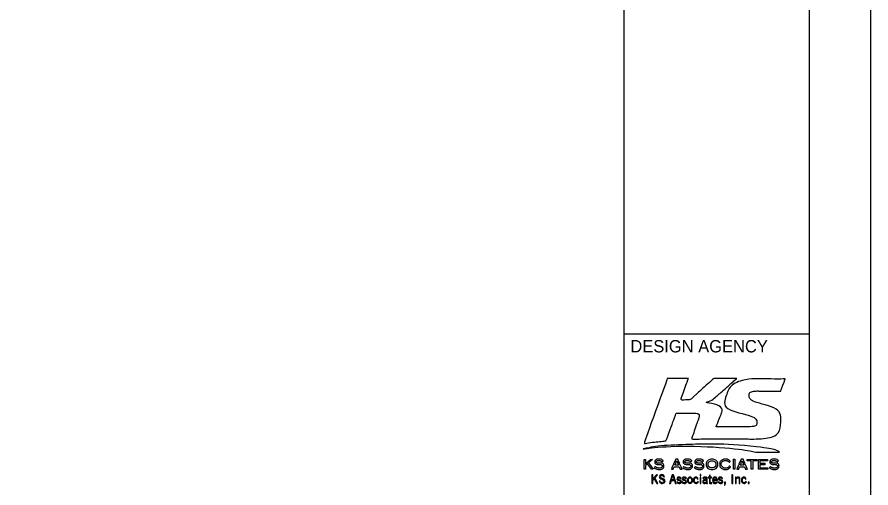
# Model space of a CAD drawing. Extents: x -1.5 to 34, y -3.1 to 22.
# Drawn here: x 27.08 to 34, y 3.75 to 7.57 of the extents above; entities that cross this region are included whole.
import ezdxf

# ---------------------------------------------------------------- set-up
doc = ezdxf.new("R2010")
doc.units = 0
for name, color, linetype in [('_CIVIL_CONSTRUCTION', 7, 'Continuous'), ('RW_P_Easement_Area', 7, 'Continuous'), ('RW_P_Taking_Area', 7, 'Continuous'), ('RW_P_Text', 7, 'Continuous')]:
    doc.layers.add(name, color=color, linetype=linetype)

msp = doc.modelspace()

# ---------------------------------------------------------------- linework, layer by layer
at = {"layer": '_CIVIL_CONSTRUCTION'}
msp.add_lwpolyline([(0, 0), (34, 0), (34, 22), (0, 22)], close=True, dxfattribs=at)
at = {"layer": 'RW_P_Easement_Area'}
for p, q in [((32, 0.5), (32, 21.5)), ((32, 5), (33.5, 5))]:
    msp.add_line(p, q, dxfattribs=at)
msp.add_lwpolyline([(1.5, 21.5), (33.5, 21.5), (33.5, 0.5), (1.5, 0.5)], close=True, dxfattribs=at)
at = {"layer": 'RW_P_Taking_Area'}
msp.add_line((32.75, 4), (32.75, 4), dxfattribs=at)
at = {"layer": 'RW_P_Text'}
for points in [[(32.1604, 3.9031), (32.1604, 3.983), (32.1726, 3.983), (32.1726, 3.9474), (32.2137, 3.983), (32.2298, 3.983), (32.1972, 3.9546), (32.2346, 3.9031), (32.221, 3.9031), (32.1886, 3.9473), (32.1726, 3.9332), (32.1726, 3.9031)], [(32.4558, 3.9335), (32.4515, 3.9435), (32.447, 3.9535), (32.4427, 3.9637), (32.4338, 3.9837), (32.4177, 3.9837), (32.4133, 3.9738), (32.4088, 3.9637), (32.3999, 3.9436), (32.3954, 3.9335), (32.3865, 3.9134), (32.382, 3.9033), (32.3971, 3.9033), (32.4008, 3.9125), (32.4047, 3.9218), (32.4464, 3.9218), (32.4541, 3.9033), (32.4691, 3.9033), (32.4646, 3.9133), (32.4603, 3.9233)], [(32.4409, 3.9353), (32.4107, 3.9353), (32.4144, 3.9443), (32.4182, 3.9532), (32.4219, 3.9621), (32.4258, 3.9712), (32.4295, 3.9621), (32.4372, 3.9443)], [(32.7301, 3.9823), (32.7208, 3.9834), (32.7114, 3.9846), (32.7022, 3.9836), (32.6929, 3.9823), (32.6792, 3.9758), (32.6701, 3.9664), (32.665, 3.9547), (32.6635, 3.9417), (32.6649, 3.931), (32.6694, 3.9198), (32.6781, 3.9099), (32.6919, 3.9028), (32.7016, 3.9016), (32.7114, 3.9002), (32.7213, 3.9016), (32.731, 3.903), (32.7449, 3.9101), (32.7535, 3.9199), (32.7581, 3.931), (32.7593, 3.9418), (32.7578, 3.9547), (32.7527, 3.9664), (32.7436, 3.9758)], [(32.7219, 3.9698), (32.7307, 3.9666), (32.7376, 3.9609), (32.7421, 3.953), (32.7436, 3.9426), (32.7418, 3.9309), (32.7367, 3.9225), (32.7293, 3.9173), (32.7205, 3.9144), (32.7114, 3.9136), (32.7023, 3.9144), (32.6937, 3.9173), (32.6862, 3.9225), (32.6811, 3.9309), (32.6792, 3.9426), (32.6808, 3.953), (32.6854, 3.9609), (32.6922, 3.9666), (32.7011, 3.9698), (32.7114, 3.9711)], [(32.8848, 3.9031), (32.8848, 3.9834), (32.8971, 3.9834), (32.8971, 3.9031)], [(32.9855, 3.9335), (32.9812, 3.9435), (32.9768, 3.9535), (32.9724, 3.9637), (32.9635, 3.9837), (32.9475, 3.9837), (32.943, 3.9738), (32.9385, 3.9637), (32.9296, 3.9436), (32.9251, 3.9335), (32.9162, 3.9134), (32.9117, 3.9033), (32.9268, 3.9033), (32.9305, 3.9125), (32.9344, 3.9218), (32.9761, 3.9218), (32.9838, 3.9033), (32.9988, 3.9033), (32.9943, 3.9133), (32.99, 3.9233)], [(32.9706, 3.9353), (32.9404, 3.9353), (32.9441, 3.9443), (32.9479, 3.9532), (32.9516, 3.9621), (32.9555, 3.9712), (32.9592, 3.9621), (32.9669, 3.9443)], [(33.0296, 3.9029), (33.0296, 3.9717), (32.9968, 3.9717), (32.9968, 3.9828), (33.0745, 3.9828), (33.0745, 3.9717), (33.0417, 3.9717), (33.0417, 3.9029)], [(33.0885, 3.9029), (33.0885, 3.9828), (33.1614, 3.9828), (33.1614, 3.9711), (33.1006, 3.9711), (33.1006, 3.9513), (33.1405, 3.9513), (33.1405, 3.9397), (33.1006, 3.9397), (33.1006, 3.9144), (33.1647, 3.9144), (33.1647, 3.9029)], [(32.232, 3.8119), (32.2376, 3.8188), (32.2438, 3.825), (32.2536, 3.807), (32.2591, 3.798), (32.264, 3.7883), (32.273, 3.7883), (32.2667, 3.7994), (32.2612, 3.8098), (32.2487, 3.832), (32.2598, 3.8445), (32.2647, 3.8514), (32.2702, 3.8577), (32.2612, 3.8577), (32.2543, 3.8486), (32.2466, 3.8396), (32.2327, 3.8216), (32.232, 3.8216), (32.232, 3.8577), (32.2244, 3.8577), (32.2244, 3.7883), (32.232, 3.7883)], [(32.3271, 3.8417), (32.3244, 3.8479), (32.3209, 3.8528), (32.316, 3.8563), (32.3105, 3.8584), (32.3049, 3.8591), (32.298, 3.8577), (32.2917, 3.8556), (32.2876, 3.8514), (32.2848, 3.8466), (32.2841, 3.841), (32.2876, 3.8306), (32.2973, 3.8244), (32.3091, 3.8202), (32.3188, 3.8146), (32.323, 3.8063), (32.3223, 3.8028), (32.3202, 3.7994), (32.3174, 3.7966), (32.3133, 3.7945), (32.3077, 3.7938), (32.3021, 3.7945), (32.2973, 3.7966), (32.2938, 3.8001), (32.291, 3.8035), (32.2897, 3.8084), (32.282, 3.8056), (32.2848, 3.8008), (32.2883, 3.7959), (32.2931, 3.7917), (32.2994, 3.7883), (32.307, 3.7876), (32.316, 3.789), (32.323, 3.7917), (32.3271, 3.7966), (32.3299, 3.8021), (32.3306, 3.8077), (32.3264, 3.8188), (32.3167, 3.825), (32.3049, 3.8299), (32.2952, 3.8341), (32.2917, 3.8417), (32.2917, 3.8452), (32.2938, 3.8486), (32.2966, 3.8507), (32.3001, 3.8521), (32.3042, 3.8521), (32.3091, 3.8514), (32.3133, 3.85), (32.3167, 3.8473), (32.3209, 3.8403)], [(32.3757, 3.7883), (32.3827, 3.8105), (32.4069, 3.8105), (32.4139, 3.7883), (32.4215, 3.7883), (32.4194, 3.7973), (32.4167, 3.8056), (32.4139, 3.8146), (32.4111, 3.823), (32.4083, 3.832), (32.4056, 3.8403), (32.4035, 3.8493), (32.4007, 3.8577), (32.3889, 3.8577), (32.3868, 3.8493), (32.384, 3.8403), (32.3813, 3.832), (32.3785, 3.823), (32.3757, 3.8146), (32.3729, 3.8056), (32.3702, 3.7973), (32.3681, 3.7883)], [(32.3945, 3.8521), (32.3951, 3.8521), (32.3979, 3.8438), (32.4, 3.8348), (32.4056, 3.8167), (32.384, 3.8167), (32.3896, 3.8348), (32.3917, 3.8438)], [(32.4264, 3.7973), (32.4299, 3.7938), (32.4333, 3.791), (32.4375, 3.789), (32.4416, 3.7883), (32.4465, 3.7876), (32.4514, 3.7883), (32.4562, 3.7896), (32.4604, 3.7931), (32.4632, 3.7966), (32.4639, 3.8021), (32.4611, 3.8112), (32.4534, 3.8153), (32.4451, 3.8181), (32.4382, 3.8209), (32.4347, 3.8264), (32.4361, 3.8306), (32.4382, 3.832), (32.441, 3.8334), (32.4472, 3.8334), (32.45, 3.8327), (32.4521, 3.8313), (32.4548, 3.8292), (32.4569, 3.8264), (32.4618, 3.8306), (32.4562, 3.8361), (32.4521, 3.8375), (32.4486, 3.8389), (32.4444, 3.8396), (32.4389, 3.8389), (32.4347, 3.8375), (32.4312, 3.8348), (32.4292, 3.8306), (32.4278, 3.8257), (32.4305, 3.8181), (32.4382, 3.8132), (32.4465, 3.8105), (32.4541, 3.8077), (32.4569, 3.8021), (32.4569, 3.7994), (32.4555, 3.7973), (32.4534, 3.7952), (32.45, 3.7938), (32.4423, 3.7938), (32.4368, 3.7966), (32.434, 3.7987), (32.4319, 3.8014)], [(32.4694, 3.7973), (32.4722, 3.7938), (32.4757, 3.791), (32.4798, 3.789), (32.4847, 3.7883), (32.4888, 3.7876), (32.4944, 3.7883), (32.4993, 3.7896), (32.5027, 3.7931), (32.5055, 3.7966), (32.5062, 3.8021), (32.5034, 3.8112), (32.4965, 3.8153), (32.4875, 3.8181), (32.4805, 3.8209), (32.4777, 3.8264), (32.4777, 3.8285), (32.4791, 3.8306), (32.4833, 3.8334), (32.4895, 3.8334), (32.4923, 3.8327), (32.4951, 3.8313), (32.4972, 3.8292), (32.4993, 3.8264), (32.5041, 3.8306), (32.502, 3.8334), (32.4986, 3.8361), (32.4951, 3.8375), (32.4909, 3.8389), (32.4875, 3.8396), (32.4819, 3.8389), (32.477, 3.8375), (32.4736, 3.8348), (32.4715, 3.8306), (32.4708, 3.8257), (32.4736, 3.8181), (32.4805, 3.8132), (32.4895, 3.8105), (32.4965, 3.8077), (32.5, 3.8021), (32.4993, 3.7994), (32.4979, 3.7973), (32.4958, 3.7952), (32.493, 3.7938), (32.4854, 3.7938), (32.4819, 3.7952), (32.4791, 3.7966), (32.4764, 3.7987), (32.4743, 3.8014)], [(32.5541, 3.8132), (32.5527, 3.8216), (32.5506, 3.8285), (32.5465, 3.8341), (32.5409, 3.8382), (32.5333, 3.8396), (32.5263, 3.8382), (32.5201, 3.8341), (32.5159, 3.8285), (32.5138, 3.8216), (32.5131, 3.8132), (32.5138, 3.8049), (32.5159, 3.798), (32.5201, 3.7924), (32.5263, 3.789), (32.5333, 3.7876), (32.5409, 3.789), (32.5465, 3.7924), (32.5506, 3.798), (32.5527, 3.8056)], [(32.5471, 3.8132), (32.5465, 3.8063), (32.5444, 3.8008), (32.5416, 3.7966), (32.5381, 3.7945), (32.5333, 3.7938), (32.5291, 3.7945), (32.5249, 3.7966), (32.5222, 3.8008), (32.5208, 3.8063), (32.5201, 3.8132), (32.5208, 3.8202), (32.5222, 3.8257), (32.5249, 3.8299), (32.5291, 3.8327), (32.5333, 3.8334), (32.5381, 3.8327), (32.5416, 3.8299), (32.5444, 3.8257), (32.5465, 3.8202)], [(32.5999, 3.8257), (32.5978, 3.8299), (32.595, 3.8341), (32.5916, 3.8368), (32.5874, 3.8389), (32.5818, 3.8396), (32.5749, 3.8382), (32.5694, 3.8348), (32.5652, 3.8299), (32.5624, 3.8223), (32.561, 3.8132), (32.5624, 3.8042), (32.5652, 3.7973), (32.5694, 3.7917), (32.5749, 3.789), (32.5818, 3.7876), (32.5867, 3.7883), (32.5916, 3.7896), (32.595, 3.7924), (32.5978, 3.7959), (32.6013, 3.8001), (32.5957, 3.8028), (32.593, 3.7994), (32.5909, 3.7966), (32.5881, 3.7945), (32.5853, 3.7938), (32.5818, 3.7938), (32.577, 3.7945), (32.5735, 3.7966), (32.5707, 3.8008), (32.5687, 3.8063), (32.568, 3.8132), (32.5687, 3.8202), (32.5707, 3.8257), (32.5735, 3.8299), (32.577, 3.8327), (32.5818, 3.8334), (32.5853, 3.8334), (32.5881, 3.832), (32.5902, 3.8299), (32.5923, 3.8271), (32.5936, 3.8237)], [(32.6152, 3.8591), (32.6152, 3.8507), (32.6221, 3.8507), (32.6221, 3.8591)], [(32.6152, 3.7883), (32.6221, 3.7883), (32.6221, 3.8382), (32.6152, 3.8382)], [(32.6436, 3.8257), (32.6464, 3.8299), (32.6492, 3.832), (32.6519, 3.8327), (32.6561, 3.8334), (32.6596, 3.8334), (32.6624, 3.832), (32.6644, 3.8306), (32.6665, 3.8278), (32.6665, 3.8216), (32.6547, 3.8188), (32.6464, 3.816), (32.6401, 3.8119), (32.6374, 3.807), (32.636, 3.8014), (32.6367, 3.7966), (32.6388, 3.7924), (32.6422, 3.7896), (32.6457, 3.7883), (32.6506, 3.7876), (32.6547, 3.7883), (32.6582, 3.789), (32.6617, 3.791), (32.6672, 3.7952), (32.6679, 3.7883), (32.6749, 3.7883), (32.6742, 3.7903), (32.6742, 3.7917), (32.6735, 3.7938), (32.6735, 3.8244), (32.6728, 3.8299), (32.67, 3.8348), (32.6658, 3.8375), (32.6617, 3.8389), (32.6561, 3.8396), (32.6513, 3.8389), (32.6464, 3.8375), (32.6429, 3.8355), (32.6401, 3.832), (32.6374, 3.8292)], [(32.6665, 3.8021), (32.661, 3.7966), (32.6575, 3.7952), (32.6547, 3.7938), (32.6492, 3.7938), (32.6464, 3.7952), (32.645, 3.7966), (32.6436, 3.7987), (32.6429, 3.8014), (32.6443, 3.8049), (32.6471, 3.8084), (32.6513, 3.8112), (32.6582, 3.8139), (32.6665, 3.8153)], [(32.6818, 3.8389), (32.6818, 3.8327), (32.6901, 3.8327), (32.6901, 3.7924), (32.6915, 3.7903), (32.6936, 3.7883), (32.6971, 3.7876), (32.7047, 3.7876), (32.7068, 3.7883), (32.7089, 3.7883), (32.7089, 3.7938), (32.7005, 3.7938), (32.6978, 3.7952), (32.6971, 3.7959), (32.6971, 3.8327), (32.7082, 3.8327), (32.7082, 3.8389), (32.6971, 3.8389), (32.6971, 3.8549), (32.6901, 3.8549), (32.6901, 3.8389)], [(32.7512, 3.8021), (32.7498, 3.7994), (32.747, 3.7966), (32.7415, 3.7938), (32.7373, 3.7938), (32.7332, 3.7945), (32.729, 3.7966), (32.7255, 3.8008), (32.7234, 3.8056), (32.7227, 3.8119), (32.7554, 3.8119), (32.7554, 3.8167), (32.7547, 3.825), (32.7519, 3.8313), (32.7477, 3.8361), (32.7422, 3.8382), (32.7366, 3.8396), (32.7297, 3.8382), (32.7241, 3.8348), (32.7193, 3.8299), (32.7172, 3.8223), (32.7158, 3.8132), (32.7172, 3.8035), (32.7207, 3.7966), (32.7248, 3.791), (32.7311, 3.7883), (32.7373, 3.7876), (32.7436, 3.7883), (32.7484, 3.7903), (32.7519, 3.7924), (32.7547, 3.7959), (32.7567, 3.7994)], [(32.7227, 3.8181), (32.7241, 3.8237), (32.7255, 3.8278), (32.7283, 3.8306), (32.7318, 3.8327), (32.7366, 3.8334), (32.7408, 3.8327), (32.7436, 3.8306), (32.7463, 3.8278), (32.7477, 3.8237), (32.7484, 3.8181)], [(32.7623, 3.7973), (32.7658, 3.7938), (32.7692, 3.791), (32.7734, 3.789), (32.7776, 3.7883), (32.7824, 3.7876), (32.788, 3.7883), (32.7921, 3.7896), (32.7963, 3.7931), (32.7991, 3.7966), (32.7998, 3.8021), (32.797, 3.8112), (32.7894, 3.8153), (32.781, 3.8181), (32.7741, 3.8209), (32.7706, 3.8264), (32.7713, 3.8285), (32.7727, 3.8306), (32.7741, 3.832), (32.7769, 3.8334), (32.7831, 3.8334), (32.7859, 3.8327), (32.788, 3.8313), (32.7908, 3.8292), (32.7928, 3.8264), (32.7977, 3.8306), (32.7921, 3.8361), (32.7887, 3.8375), (32.7845, 3.8389), (32.7803, 3.8396), (32.7748, 3.8389), (32.7706, 3.8375), (32.7672, 3.8348), (32.7651, 3.8306), (32.7637, 3.8257), (32.7665, 3.8181), (32.7741, 3.8132), (32.7824, 3.8105), (32.7901, 3.8077), (32.7928, 3.8021), (32.7928, 3.7994), (32.7915, 3.7973), (32.7894, 3.7952), (32.7859, 3.7938), (32.779, 3.7938), (32.7755, 3.7952), (32.7727, 3.7966), (32.7699, 3.7987), (32.7679, 3.8014)], [(32.8733, 3.8577), (32.8733, 3.7883), (32.881, 3.7883), (32.881, 3.8577)], [(32.9018, 3.8382), (32.9018, 3.7883), (32.9087, 3.7883), (32.9087, 3.8257), (32.9108, 3.8278), (32.9164, 3.832), (32.9233, 3.8334), (32.9261, 3.8334), (32.9282, 3.832), (32.9296, 3.8306), (32.931, 3.8278), (32.931, 3.7883), (32.9379, 3.7883), (32.9379, 3.825), (32.9372, 3.8306), (32.9351, 3.8348), (32.9317, 3.8375), (32.9282, 3.8389), (32.924, 3.8396), (32.9171, 3.8382), (32.9087, 3.832), (32.9087, 3.8382)], [(32.9893, 3.8257), (32.9872, 3.8299), (32.9844, 3.8341), (32.9809, 3.8368), (32.9768, 3.8389), (32.9712, 3.8396), (32.9643, 3.8382), (32.9587, 3.8348), (32.9539, 3.8299), (32.9518, 3.8223), (32.9504, 3.8132), (32.9518, 3.8042), (32.9539, 3.7973), (32.9587, 3.7917), (32.9643, 3.789), (32.9712, 3.7876), (32.9761, 3.7883), (32.9802, 3.7896), (32.9844, 3.7924), (32.9872, 3.7959), (32.99, 3.8001), (32.9844, 3.8028), (32.9823, 3.7994), (32.9802, 3.7966), (32.9775, 3.7945), (32.9747, 3.7938), (32.9712, 3.7938), (32.9664, 3.7945), (32.9622, 3.7966), (32.9594, 3.8008), (32.958, 3.8063), (32.9573, 3.8132), (32.958, 3.8202), (32.9594, 3.8257), (32.9622, 3.8299), (32.9664, 3.8327), (32.9712, 3.8334), (32.974, 3.8334), (32.9775, 3.832), (32.9795, 3.8299), (32.9816, 3.8271), (32.983, 3.8237)], [(32.822, 3.7994), (32.813, 3.7994), (32.813, 3.7883), (32.8164, 3.7883), (32.8123, 3.7744), (32.8157, 3.7744), (32.8192, 3.7813), (32.822, 3.7883)], [(33.0045, 3.7994), (33.0045, 3.7883), (33.0142, 3.7883), (33.0142, 3.7994)]]:
    msp.add_lwpolyline(points, close=True, dxfattribs=at)
for points in [[(33.306, 4.635), (33.306, 4.6358), (33.2687, 4.5371), (33.2687, 4.5371), (33.2687, 4.5371), (33.0913, 4.5371), (33.0913, 4.5371), (33.047, 4.5376), (33.014, 4.5268), (33.0131, 4.5017), (33.0112, 4.4497), (33.2769, 4.4027), (33.2689, 4.2836), (33.2625, 4.188), (33.162, 4.1463), (32.9725, 4.1484), (32.9725, 4.1484), (32.6904, 4.1522), (32.545, 4.145), (32.545, 4.145), (32.6022, 4.3125), (32.6022, 4.3125), (32.6138, 4.3445), (32.5955, 4.3578), (32.5447, 4.3578), (32.5447, 4.3578), (32.42, 4.3578), (32.42, 4.3578), (32.42, 4.3578), (32.3401, 4.1329), (32.3401, 4.1329), (32.2861, 4.1273), (32.2324, 4.1231), (32.1594, 4.11), (32.1594, 4.11), (32.3494, 4.6387), (32.3494, 4.6387), (32.3494, 4.6387), (32.5203, 4.6387), (32.5203, 4.6387), (32.5203, 4.6387), (32.4574, 4.464), (32.4574, 4.464), (32.5382, 4.464), (32.5453, 4.4746), (32.578, 4.5047), (32.578, 4.5047), (32.7255, 4.6387), (32.7255, 4.6387), (32.7255, 4.6387), (32.9126, 4.6387), (32.9126, 4.6387), (32.9126, 4.6387), (32.7726, 4.516), (32.7726, 4.516), (32.7403, 4.4873), (32.7004, 4.4533), (32.6409, 4.442), (32.7348, 4.4366), (32.8043, 4.4012), (32.7851, 4.3479), (32.7851, 4.3479), (32.7451, 4.247), (32.7451, 4.247), (32.7451, 4.247), (33.0052, 4.247), (33.0052, 4.247), (33.0372, 4.2467), (33.076, 4.2549), (33.0752, 4.2773), (33.0732, 4.3368), (32.7852, 4.3816), (32.8279, 4.5034), (32.8594, 4.5933), (32.9898, 4.6361), (33.0869, 4.635), (33.0869, 4.635), (33.306, 4.6339), (33.306, 4.635)], [(33.0725, 4.0854), (33.1616, 4.0745), (33.2401, 4.0573), (33.2594, 4.0416), (33.2594, 4.0416), (33.0673, 4.0416), (33.0673, 4.0416), (32.8613, 4.0811), (32.3797, 4.0969), (32.1471, 4.0653), (32.1471, 4.0653), (32.2742, 4.0958), (32.5445, 4.104), (32.7086, 4.109), (32.935, 4.1022), (33.0725, 4.0854)], [(32.2439, 3.9132), (32.2439, 3.9132), (32.2499, 3.9238), (32.2499, 3.9238), (32.2556, 3.92), (32.2616, 3.917), (32.2678, 3.9151), (32.274, 3.9131), (32.2799, 3.9121), (32.2855, 3.9121), (32.2928, 3.9122), (32.2985, 3.9137), (32.3025, 3.9166), (32.3065, 3.9195), (32.3086, 3.9232), (32.3086, 3.9277), (32.3086, 3.9323), (32.3066, 3.9358), (32.3026, 3.938), (32.2985, 3.9402), (32.2925, 3.9413), (32.2844, 3.9415), (32.2724, 3.9415), (32.2632, 3.9429), (32.2569, 3.9457), (32.2505, 3.9485), (32.2473, 3.9541), (32.2473, 3.9624), (32.2474, 3.9692), (32.2502, 3.9746), (32.2558, 3.9788), (32.2613, 3.983), (32.2692, 3.9852), (32.2793, 3.9853), (32.2927, 3.9853), (32.3053, 3.9815), (32.317, 3.9738), (32.317, 3.9738), (32.3109, 3.9634), (32.3109, 3.9634), (32.3057, 3.9669), (32.3004, 3.9695), (32.2949, 3.9713), (32.2894, 3.9731), (32.2842, 3.9739), (32.2792, 3.974), (32.273, 3.9739), (32.2682, 3.9728), (32.2648, 3.9706), (32.2614, 3.9685), (32.2596, 3.9658), (32.2596, 3.9624), (32.2596, 3.9587), (32.2616, 3.9561), (32.2656, 3.9546), (32.2697, 3.9532), (32.2757, 3.9526), (32.2838, 3.9526), (32.3088, 3.9525), (32.3213, 3.9439), (32.3213, 3.9269), (32.3212, 3.9196), (32.3182, 3.9134), (32.3122, 3.9084), (32.3062, 3.9034), (32.2977, 3.9008), (32.2868, 3.9005), (32.2794, 3.9006), (32.272, 3.9016), (32.2646, 3.9038), (32.2572, 3.9059), (32.2503, 3.9091), (32.2439, 3.9132)], [(32.4751, 3.9132), (32.4751, 3.9132), (32.4811, 3.9238), (32.4811, 3.9238), (32.4868, 3.92), (32.4927, 3.917), (32.499, 3.9151), (32.5052, 3.9131), (32.5111, 3.9121), (32.5167, 3.9121), (32.524, 3.9122), (32.5297, 3.9137), (32.5337, 3.9166), (32.5377, 3.9195), (32.5397, 3.9232), (32.5398, 3.9277), (32.5398, 3.9323), (32.5378, 3.9358), (32.5338, 3.938), (32.5297, 3.9402), (32.5237, 3.9413), (32.5156, 3.9415), (32.5036, 3.9415), (32.4944, 3.9429), (32.4881, 3.9457), (32.4817, 3.9485), (32.4785, 3.9541), (32.4785, 3.9624), (32.4786, 3.9692), (32.4814, 3.9746), (32.487, 3.9788), (32.4925, 3.983), (32.5004, 3.9852), (32.5105, 3.9853), (32.5239, 3.9853), (32.5365, 3.9815), (32.5482, 3.9738), (32.5482, 3.9738), (32.542, 3.9634), (32.542, 3.9634), (32.5369, 3.9669), (32.5316, 3.9695), (32.5261, 3.9713), (32.5206, 3.9731), (32.5154, 3.9739), (32.5103, 3.974), (32.5042, 3.9739), (32.4994, 3.9728), (32.4959, 3.9706), (32.4926, 3.9685), (32.4908, 3.9658), (32.4908, 3.9624), (32.4908, 3.9587), (32.4928, 3.9561), (32.4968, 3.9546), (32.5008, 3.9532), (32.5069, 3.9526), (32.515, 3.9526), (32.54, 3.9525), (32.5525, 3.9439), (32.5525, 3.9269), (32.5524, 3.9196), (32.5494, 3.9134), (32.5433, 3.9084), (32.5373, 3.9034), (32.5289, 3.9008), (32.518, 3.9005), (32.5106, 3.9006), (32.5032, 3.9016), (32.4958, 3.9038), (32.4884, 3.9059), (32.4815, 3.9091), (32.4751, 3.9132)], [(32.5693, 3.9132), (32.5693, 3.9132), (32.5753, 3.9238), (32.5753, 3.9238), (32.5809, 3.92), (32.5869, 3.917), (32.5931, 3.9151), (32.5994, 3.9131), (32.6053, 3.9121), (32.6109, 3.9121), (32.6182, 3.9122), (32.6239, 3.9137), (32.6279, 3.9166), (32.6319, 3.9195), (32.6339, 3.9232), (32.634, 3.9277), (32.634, 3.9323), (32.632, 3.9358), (32.6279, 3.938), (32.6239, 3.9402), (32.6178, 3.9413), (32.6097, 3.9415), (32.5978, 3.9415), (32.5886, 3.9429), (32.5822, 3.9457), (32.5759, 3.9485), (32.5727, 3.9541), (32.5726, 3.9624), (32.5727, 3.9692), (32.5756, 3.9746), (32.5811, 3.9788), (32.5867, 3.983), (32.5946, 3.9852), (32.6047, 3.9853), (32.6181, 3.9853), (32.6306, 3.9815), (32.6424, 3.9738), (32.6424, 3.9738), (32.6362, 3.9634), (32.6362, 3.9634), (32.6311, 3.9669), (32.6258, 3.9695), (32.6203, 3.9713), (32.6148, 3.9731), (32.6095, 3.9739), (32.6045, 3.974), (32.5983, 3.9739), (32.5935, 3.9728), (32.5901, 3.9706), (32.5867, 3.9685), (32.585, 3.9658), (32.5849, 3.9624), (32.5849, 3.9587), (32.587, 3.9561), (32.591, 3.9546), (32.595, 3.9532), (32.6011, 3.9526), (32.6092, 3.9526), (32.6342, 3.9525), (32.6467, 3.9439), (32.6467, 3.9269), (32.6466, 3.9196), (32.6435, 3.9134), (32.6375, 3.9084), (32.6315, 3.9034), (32.6231, 3.9008), (32.6122, 3.9005), (32.6047, 3.9006), (32.5973, 3.9016), (32.59, 3.9038), (32.5826, 3.9059), (32.5757, 3.9091), (32.5693, 3.9132)], [(32.8625, 3.9226), (32.858, 3.9155), (32.8523, 3.9101), (32.8451, 3.9063), (32.838, 3.9025), (32.8298, 3.9006), (32.8205, 3.9005), (32.8065, 3.9008), (32.7952, 3.9048), (32.7867, 3.9126), (32.7782, 3.9204), (32.7738, 3.9305), (32.7736, 3.9428), (32.7738, 3.9552), (32.7782, 3.9653), (32.7867, 3.9731), (32.7952, 3.981), (32.8065, 3.985), (32.8205, 3.9853), (32.8292, 3.9853), (32.8369, 3.9836), (32.8438, 3.9804), (32.8506, 3.9771), (32.8562, 3.9725), (32.8604, 3.9665), (32.8604, 3.9665), (32.8507, 3.9595), (32.8507, 3.9595), (32.8475, 3.9641), (32.8433, 3.9676), (32.8382, 3.97), (32.833, 3.9725), (32.8271, 3.9737), (32.8205, 3.9738), (32.8103, 3.9736), (32.802, 3.9706), (32.7958, 3.965), (32.7895, 3.9593), (32.7862, 3.952), (32.7861, 3.943), (32.7863, 3.9341), (32.7895, 3.9268), (32.7958, 3.9211), (32.8022, 3.9154), (32.8104, 3.9125), (32.8205, 3.9123), (32.8343, 3.9122), (32.845, 3.9179), (32.8528, 3.9296), (32.8528, 3.9296), (32.8625, 3.9226), (32.8625, 3.9226)], [(33.1774, 3.9132), (33.1774, 3.9132), (33.1834, 3.9238), (33.1834, 3.9238), (33.1891, 3.92), (33.195, 3.917), (33.2013, 3.9151), (33.2075, 3.9131), (33.2134, 3.9121), (33.219, 3.9121), (33.2263, 3.9122), (33.232, 3.9137), (33.236, 3.9166), (33.24, 3.9195), (33.2421, 3.9232), (33.2421, 3.9277), (33.2421, 3.9323), (33.2401, 3.9358), (33.2361, 3.938), (33.2321, 3.9402), (33.226, 3.9413), (33.2179, 3.9415), (33.2059, 3.9415), (33.1967, 3.9429), (33.1904, 3.9457), (33.184, 3.9485), (33.1809, 3.9541), (33.1808, 3.9624), (33.1809, 3.9692), (33.1837, 3.9746), (33.1893, 3.9788), (33.1948, 3.983), (33.2027, 3.9852), (33.2129, 3.9853), (33.2262, 3.9853), (33.2388, 3.9815), (33.2505, 3.9738), (33.2505, 3.9738), (33.2444, 3.9634), (33.2444, 3.9634), (33.2392, 3.9669), (33.2339, 3.9695), (33.2285, 3.9713), (33.2229, 3.9731), (33.2177, 3.9739), (33.2127, 3.974), (33.2065, 3.9739), (33.2017, 3.9728), (33.1983, 3.9706), (33.1949, 3.9685), (33.1931, 3.9658), (33.1931, 3.9624), (33.1931, 3.9587), (33.1951, 3.9561), (33.1991, 3.9546), (33.2032, 3.9532), (33.2092, 3.9526), (33.2173, 3.9526), (33.2423, 3.9525), (33.2548, 3.9439), (33.2548, 3.9269), (33.2547, 3.9196), (33.2517, 3.9134), (33.2457, 3.9084), (33.2396, 3.9034), (33.2312, 3.9008), (33.2203, 3.9005), (33.2129, 3.9006), (33.2055, 3.9016), (33.1981, 3.9038), (33.1907, 3.9059), (33.1838, 3.9091), (33.1774, 3.9132)]]:
    msp.add_open_spline(points, degree=3, dxfattribs=at)

# ---------------------------------------------------------------- texts
at = {"layer": 'RW_P_Taking_Area'}
msp.add_text('DESIGN AGENCY', height=0.1, dxfattribs=at).set_placement((32.05, 4.85))

doc.saveas('drawing.dxf')
